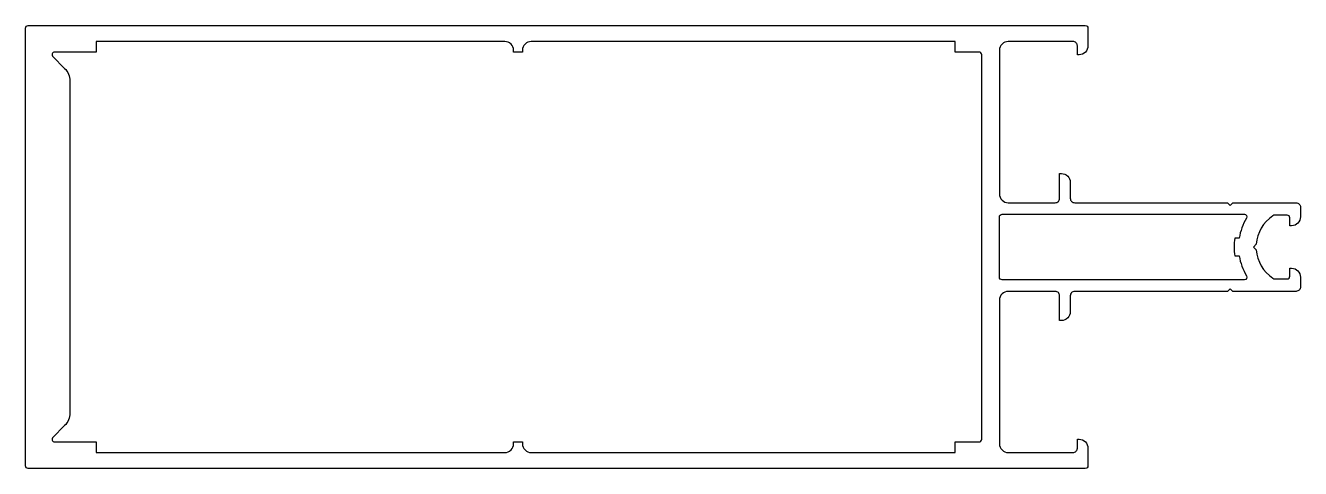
# Model space of a CAD drawing. Extents: x 584 to 728, y -211 to -161.
import ezdxf

# ---------------------------------------------------------------- set-up
doc = ezdxf.new("R2010")
doc.units = 0
doc.header["$LTSCALE"] = 15
doc.layers.get('0').update_dxf_attribs({"linetype": 'CONTINUOUS'})

msp = doc.modelspace()

# ---------------------------------------------------------------- linework, layer by layer
for points in [[(703.28, -160.98, -0.414214), (703.58, -161.28), (703.58, -163.28, -0.414214), (702.58, -164.28), (702.38, -164.28), (702.38, -163.28, 0.414214), (701.88, -162.78), (694.58, -162.78, 0.414214), (693.58, -163.78), (693.58, -179.98, 0.414214), (694.58, -180.98), (699.88, -180.98, 0.414214), (700.38, -180.48), (700.38, -177.68), (700.58, -177.68, -0.414214), (701.58, -178.68), (701.58, -180.48, 0.414214), (702.08, -180.98), (719.33, -180.98), (719.63, -181.28), (719.93, -180.98), (727.08, -180.98, -0.414214), (727.58, -181.48), (727.58, -182.58, -0.414214), (726.58, -183.58), (726.38, -183.58), (726.38, -182.68, 0.414214), (726.08, -182.38), (724.73, -182.38, 0.149524), (724.45, -182.46, 0.229816), (722.59, -185.66), (722.28, -185.98), (722.59, -186.29, 0.229816), (724.45, -189.49, 0.149524), (724.73, -189.58), (726.08, -189.58, 0.414214), (726.38, -189.28), (726.38, -188.38), (726.58, -188.38, -0.414214), (727.58, -189.38), (727.58, -190.48, -0.414214), (727.08, -190.98), (719.93, -190.98), (719.63, -190.68), (719.33, -190.98), (702.08, -190.98), (702.08, -190.98, 0.414214), (701.58, -191.48), (701.58, -193.28, -0.414214), (700.58, -194.28), (700.38, -194.28), (700.38, -191.48, 0.414214), (699.88, -190.98), (694.58, -190.98, 0.414214), (693.58, -191.98), (693.58, -208.18, 0.414214), (694.58, -209.18), (701.88, -209.18, 0.414214), (702.38, -208.68), (702.38, -207.68), (702.58, -207.68, -0.414214), (703.58, -208.68), (703.58, -210.68, -0.414214), (703.28, -210.98), (583.88, -210.98, -0.414214), (583.58, -210.68), (583.58, -161.28, -0.414214), (583.88, -160.98)], [(688.58, -207.98), (691.28, -207.98, 0.414214), (691.58, -207.68), (691.58, -164.28, 0.414214), (691.28, -163.98), (688.58, -163.98), (688.58, -162.78), (640.71, -162.78, 0.414214), (639.71, -163.78), (639.71, -163.98), (638.71, -163.98), (638.71, -163.78, 0.414214), (637.71, -162.78), (591.58, -162.78), (591.58, -163.98), (586.88, -163.98, 0.668179), (586.67, -164.49), (588, -165.81, -0.198912), (588.58, -167.23), (588.58, -204.72, -0.198912), (588, -206.14), (586.67, -207.46, 0.668179), (586.88, -207.98), (591.58, -207.98), (591.58, -209.18), (637.71, -209.18, 0.414214), (638.71, -208.18), (638.71, -207.98), (639.71, -207.98), (639.71, -208.18, 0.414214), (640.71, -209.18), (688.58, -209.18)], [(720.16, -186.98), (720.66, -186.98, 0.096739), (721.49, -189.22, -0.585079), (721.24, -189.68), (693.88, -189.68, -0.414214), (693.58, -189.38), (693.58, -182.58, -0.414214), (693.88, -182.28), (721.24, -182.28, -0.585079), (721.49, -182.73, 0.096739), (720.66, -184.98), (720.16, -184.98, 0.074597)]]:
    msp.add_lwpolyline(points, format="xyb", close=True)

doc.saveas('drawing.dxf')
